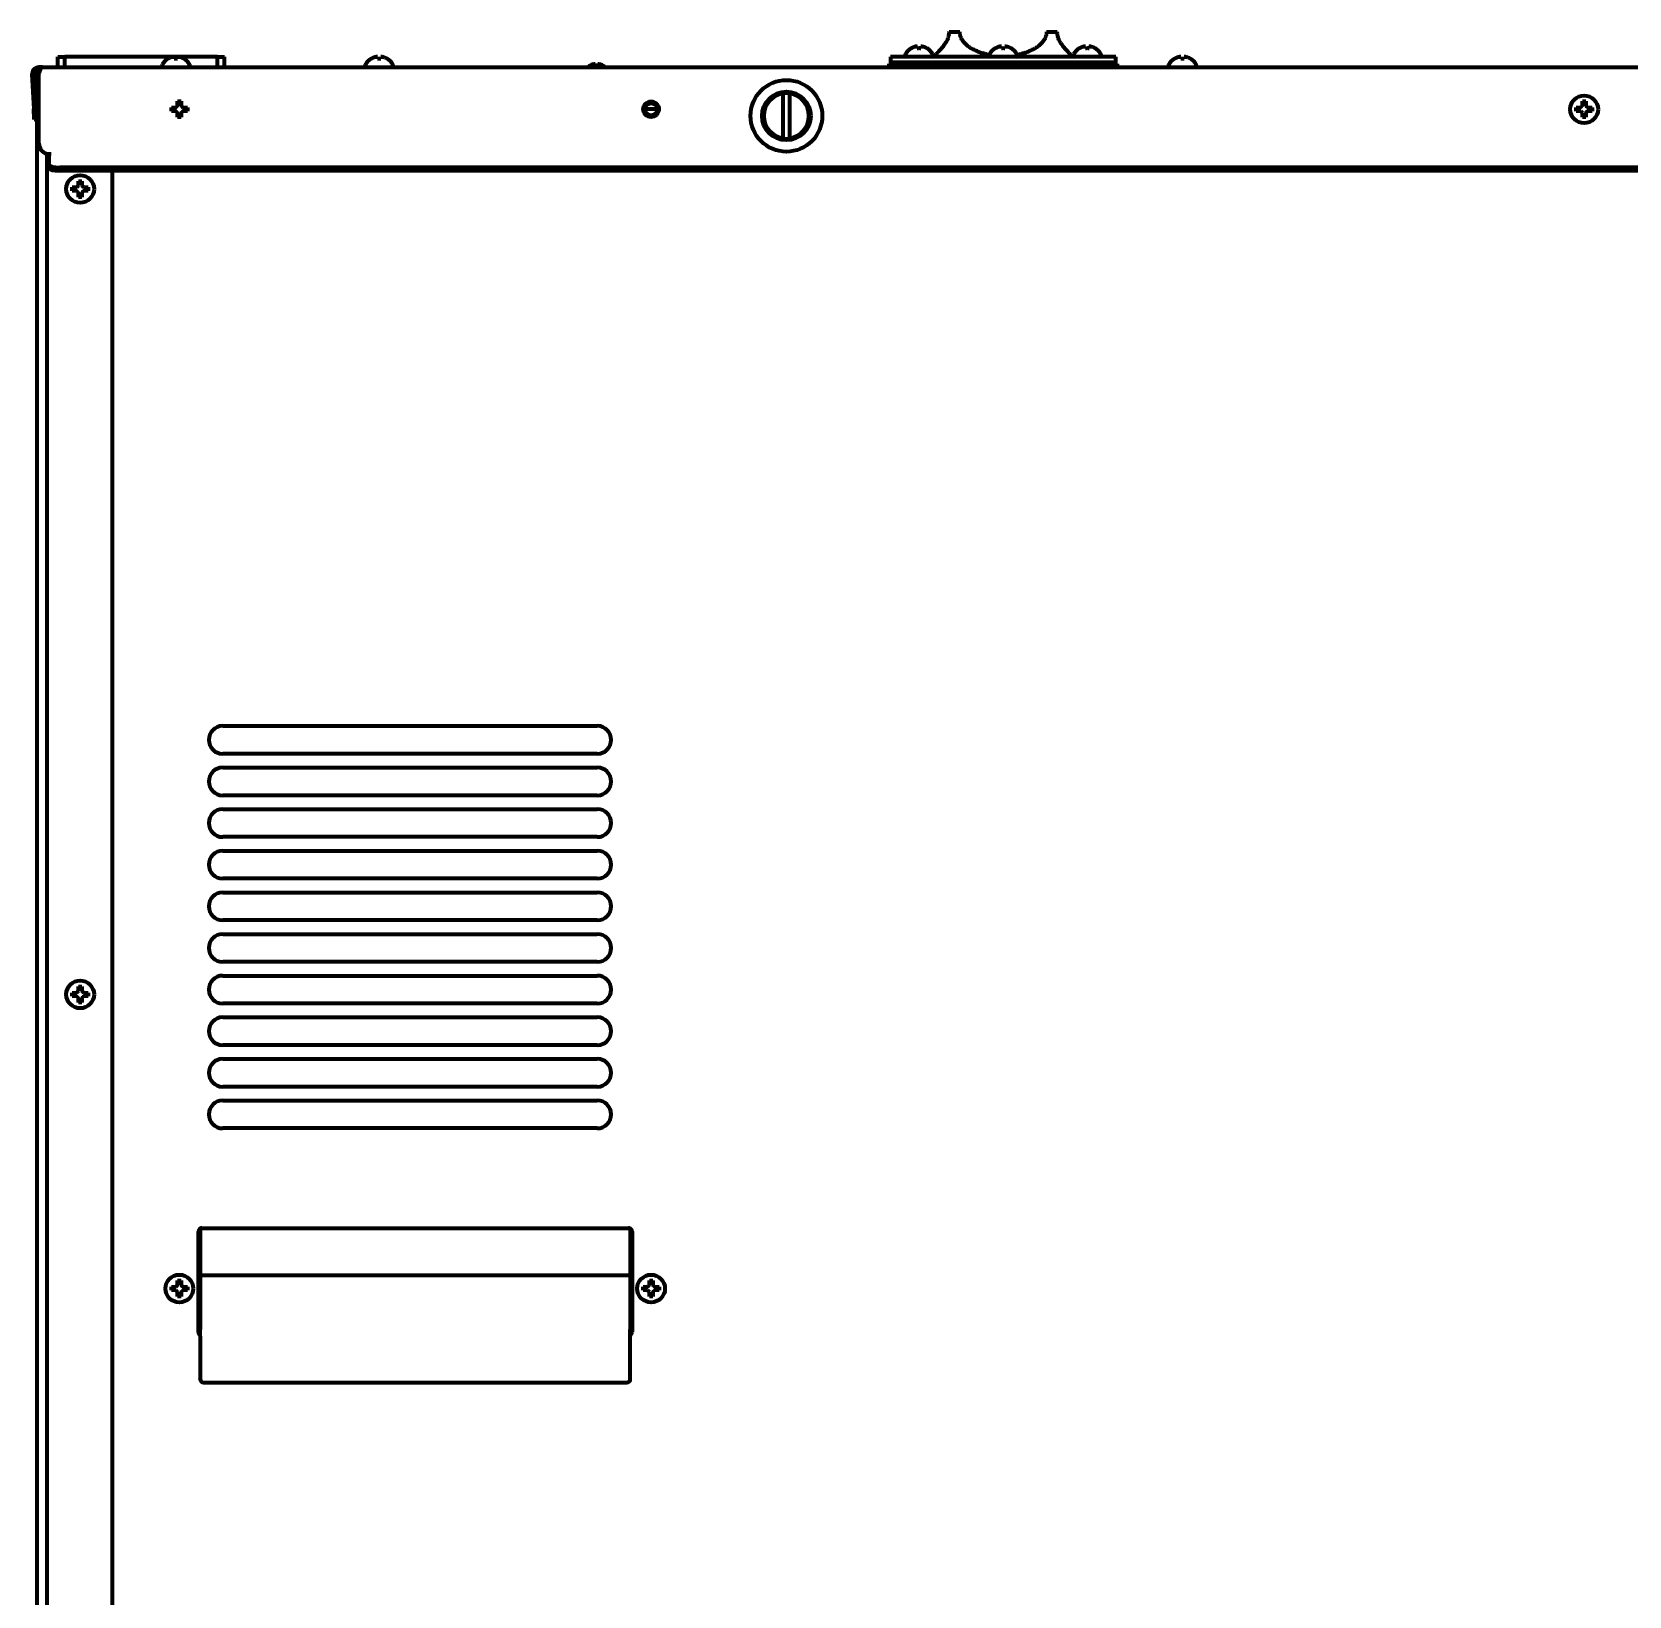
# Model space of a CAD drawing. Header units: inches. Extents: x 904 to 7172, y 213 to 5528.
# Drawn here: x 6242.1 to 6702.6, y 3264.5 to 3715.4 of the extents above; entities that cross this region are included whole.
import ezdxf

# ---------------------------------------------------------------- set-up
doc = ezdxf.new("R2010")
doc.units = ezdxf.units.IN

msp = doc.modelspace()

# ---------------------------------------------------------------- linework, layer by layer
at = {"linetype": 'Continuous', "lineweight": 70}
for p, q in [((6506.53, 3715.42), (6509.64, 3715.42)), ((6534.64, 3715.42), (6537.75, 3715.42)), ((6249.64, 3705.22), (6249.64, 3708.22)), ((6249.64, 3708.22), (6251.64, 3708.22)), ((6282.58, 3708.22), (6251.64, 3708.22)), ((6251.64, 3705.22), (6251.64, 3708.22)), ((6281.34, 3707.67), (6281.34, 3707.7)), ((6284.14, 3708.22), (6283.14, 3708.22)), ((6295.64, 3708.22), (6284.69, 3708.22)), ((6285.94, 3707.7), (6285.94, 3707.67)), ((6295.64, 3705.22), (6295.64, 3708.22)), ((6295.64, 3708.22), (6297.64, 3708.22)), ((6297.64, 3705.22), (6297.64, 3708.22)), ((6339.94, 3707.67), (6339.94, 3707.7)), ((6344.54, 3707.7), (6344.54, 3707.67)), ((6522.14, 3708.22), (6489.64, 3708.22)), ((6489.64, 3708.22), (6489.64, 3706.72)), ((6489.64, 3706.72), (6554.64, 3706.72)), ((6493.89, 3708.82), (6493.89, 3708.62)), ((6495.59, 3710.67), (6495.59, 3710.7)), ((6496.14, 3706.72), (6496.29, 3706.63)), ((6496.29, 3706.63), (6496.29, 3706.22)), ((6499.49, 3706.63), (6496.29, 3706.63)), ((6499.49, 3706.63), (6499.64, 3706.72)), ((6499.49, 3706.22), (6499.49, 3706.63)), ((6500.19, 3710.7), (6500.19, 3710.67)), ((6501.89, 3708.62), (6501.89, 3708.82)), ((6502.14, 3708.42), (6502.14, 3708.22)), ((6502.14, 3706.72), (6502.14, 3706.22)), ((6518.14, 3708.82), (6518.14, 3708.62)), ((6519.84, 3710.67), (6519.84, 3710.7)), ((6520.38, 3706.72), (6520.54, 3706.63)), ((6520.54, 3706.63), (6520.54, 3706.22)), ((6523.74, 3706.63), (6520.54, 3706.63)), ((6554.64, 3708.22), (6522.14, 3708.22)), ((6523.74, 3706.63), (6523.89, 3706.72)), ((6523.74, 3706.22), (6523.74, 3706.63)), ((6524.44, 3710.7), (6524.44, 3710.67)), ((6526.14, 3708.62), (6526.14, 3708.82)), ((6542.14, 3708.22), (6542.14, 3708.42)), ((6542.14, 3706.22), (6542.14, 3706.72)), ((6542.39, 3708.82), (6542.39, 3708.62)), ((6544.09, 3710.67), (6544.09, 3710.7)), ((6544.63, 3706.72), (6544.79, 3706.63)), ((6544.79, 3706.63), (6544.79, 3706.22)), ((6547.99, 3706.63), (6544.79, 3706.63)), ((6547.99, 3706.63), (6548.14, 3706.72)), ((6547.99, 3706.22), (6547.99, 3706.63)), ((6548.69, 3710.7), (6548.69, 3710.67)), ((6550.39, 3708.62), (6550.39, 3708.82)), ((6554.64, 3706.72), (6554.64, 3708.22)), ((6571.54, 3707.67), (6571.54, 3707.7)), ((6576.14, 3707.7), (6576.14, 3707.67)), ((6242.14, 3703.12), (6242.66, 3693.22)), ((6243.14, 3703.17), (6243.66, 3693.27)), ((6243.64, 3703.72), (6244.44, 3703.72)), ((6243.64, 3703.72), (6243.64, 3700.72)), ((6243.64, 3702.12), (6244.14, 3702.12)), ((6243.64, 3693.65), (6243.64, 3702.12)), ((6245.14, 3705.22), (6244.14, 3705.22)), ((6244.14, 3683.22), (6244.14, 3703.22)), ((6245.14, 3705.22), (7134.14, 3705.22)), ((6279.64, 3705.82), (6279.64, 3705.62)), ((6287.64, 3705.62), (6287.64, 3705.82)), ((6338.24, 3705.82), (6338.24, 3705.62)), ((6346.24, 3705.62), (6346.24, 3705.82)), ((6403.01, 3705.7), (6403.01, 3705.72)), ((6404.51, 3705.7), (6404.51, 3706.1)), ((6405.26, 3706.1), (6405.26, 3705.7)), ((6406.76, 3705.72), (6406.76, 3705.7)), ((6505.64, 3706.22), (6489.14, 3706.22)), ((6489.14, 3706.22), (6489.14, 3705.22)), ((6492.14, 3705.32), (6552.14, 3705.32)), ((6492.14, 3705.22), (6492.14, 3705.32)), ((6555.14, 3706.22), (6505.64, 3706.22)), ((6552.14, 3705.32), (6552.14, 3705.22)), ((6555.14, 3705.22), (6555.14, 3706.22)), ((6569.84, 3705.82), (6569.84, 3705.62)), ((6577.84, 3705.62), (6577.84, 3705.82)), ((6242.82, 3690.22), (6242.66, 3693.22)), ((6243.66, 3693.27), (6243.82, 3690.27)), ((6282.34, 3693.12), (6282.34, 3693.62)), ((6282.34, 3692.62), (6282.34, 3693.12)), ((6286.94, 3693.62), (6286.94, 3693.12)), ((6286.94, 3693.12), (6286.94, 3692.62)), ((6418.9, 3693.22), (6422.39, 3693.22)), ((6687.34, 3693.12), (6687.34, 3693.62)), ((6687.34, 3692.62), (6687.34, 3693.12)), ((6691.94, 3693.62), (6691.94, 3693.12)), ((6691.94, 3693.12), (6691.94, 3692.62)), ((6242.82, 3690.22), (6243.82, 3690.27)), ((6243.64, 2038.72), (6243.64, 3690.24)), ((6246.44, 3680.3), (6246.44, 2379.32)), ((6247.12, 3680.72), (6247.12, 3680.22)), ((6247.14, 3680.72), (6247.12, 3680.72)), ((6247.14, 3680.72), (6247.14, 3679.76)), ((6247.14, 3677.12), (6247.14, 3679.76)), ((6247.14, 3677.12), (6247.14, 3676.15)), ((7129.14, 3676.34), (6250.14, 3676.34)), ((7129.14, 3675.37), (6250.14, 3675.37)), ((6265.34, 2377.32), (6265.34, 3675.37)), ((6253.74, 3670.12), (6253.74, 3670.62)), ((6253.74, 3669.62), (6253.74, 3670.12)), ((6258.34, 3670.62), (6258.34, 3670.12)), ((6258.34, 3670.12), (6258.34, 3669.62)), ((6297.14, 3515.32), (6405.14, 3515.32)), ((6405.14, 3507.32), (6297.14, 3507.32)), ((6297.14, 3503.32), (6405.14, 3503.32)), ((6405.14, 3495.32), (6297.14, 3495.32)), ((6297.14, 3491.32), (6405.14, 3491.32)), ((6405.14, 3483.32), (6297.14, 3483.32)), ((6297.14, 3479.32), (6405.14, 3479.32)), ((6405.14, 3471.32), (6297.14, 3471.32)), ((6297.14, 3467.32), (6405.14, 3467.32)), ((6405.14, 3459.32), (6297.14, 3459.32)), ((6297.14, 3455.32), (6405.14, 3455.32)), ((6405.14, 3447.32), (6297.14, 3447.32)), ((6297.14, 3443.32), (6405.14, 3443.32)), ((6253.74, 3437.92), (6253.74, 3438.42)), ((6253.74, 3437.42), (6253.74, 3437.92)), ((6258.34, 3438.42), (6258.34, 3437.92)), ((6258.34, 3437.92), (6258.34, 3437.42)), ((6405.14, 3435.32), (6297.14, 3435.32)), ((6297.14, 3431.32), (6405.14, 3431.32)), ((6405.14, 3423.32), (6297.14, 3423.32)), ((6297.14, 3419.32), (6405.14, 3419.32)), ((6405.14, 3411.32), (6297.14, 3411.32)), ((6297.14, 3407.32), (6405.14, 3407.32)), ((6405.14, 3399.32), (6297.14, 3399.32)), ((6291.14, 3370.57), (6414.14, 3370.57)), ((6290.14, 3340.57), (6290.14, 3369.57)), ((6290.64, 3370.44), (6290.64, 3341.77)), ((6414.64, 3370.44), (6414.64, 3341.77)), ((6415.14, 3369.57), (6415.14, 3340.57)), ((6414.64, 3356.9), (6290.64, 3356.9)), ((6282.34, 3353.12), (6282.34, 3353.62)), ((6282.34, 3352.62), (6282.34, 3353.12)), ((6286.94, 3353.62), (6286.94, 3353.12)), ((6286.94, 3353.12), (6286.94, 3352.62)), ((6418.34, 3353.12), (6418.34, 3353.62)), ((6418.34, 3352.62), (6418.34, 3353.12)), ((6422.94, 3353.62), (6422.94, 3353.12)), ((6422.94, 3353.12), (6422.94, 3352.62)), ((6290.24, 3339.88), (6290.61, 3340.25)), ((6290.34, 3339.98), (6290.64, 3340.28)), ((6290.64, 3341.76), (6290.64, 3341.32)), ((6290.64, 3339.43), (6290.64, 3341.32)), ((6290.64, 3339.43), (6290.64, 3327.05)), ((6414.64, 3341.76), (6414.64, 3341.32)), ((6414.64, 3339.43), (6414.64, 3341.32)), ((6414.64, 3327.05), (6414.64, 3339.43)), ((6290.64, 3327.02), (6290.64, 3327.05)), ((6291.64, 3326.05), (6413.64, 3326.05)), ((6291.64, 3326.02), (6413.64, 3326.02)), ((6414.64, 3327.02), (6414.64, 3327.05))]:
    msp.add_line(p, q, dxfattribs=at)
for centre, radius in [((6459.64, 3691.22), 10.33), ((6459.64, 3691.22), 7.01), ((6420.64, 3693.12), 2.25), ((6420.64, 3693.12), 1.75), ((6689.64, 3693.12), 4), ((6256.04, 3670.12), 4), ((6256.04, 3437.92), 4), ((6284.64, 3353.12), 4), ((6420.64, 3353.12), 4)]:
    msp.add_circle(centre, radius, dxfattribs=at)
for centre, radius, start, end in [((6283.84, 3703.6), 4.8, 121.3727, 149.6988), ((6283.44, 3703.6), 4.8, 30.3012, 58.6273), ((6342.44, 3703.6), 4.8, 121.3727, 149.6988), ((6342.04, 3703.6), 4.8, 30.3012, 58.6273), ((6494.29, 3708.82), 0.4, 149.6988, 180), ((6494.29, 3708.62), 0.4, 180, 270), ((6498.09, 3706.6), 4.8, 121.3727, 149.6988), ((6497.69, 3706.6), 4.8, 30.3012, 58.6273), ((6501.49, 3708.62), 0.4, 270, 0), ((6501.49, 3708.82), 0.4, 0, 30.3012), ((6518.54, 3708.82), 0.4, 149.6988, 180), ((6518.54, 3708.62), 0.4, 180, 270), ((6522.34, 3706.6), 4.8, 121.3727, 149.6988), ((6521.94, 3706.6), 4.8, 30.3012, 58.6273), ((6525.74, 3708.62), 0.4, 270, 0), ((6525.74, 3708.82), 0.4, 0, 30.3012), ((6542.79, 3708.82), 0.4, 149.6988, 180), ((6542.79, 3708.62), 0.4, 180, 270), ((6546.59, 3706.6), 4.8, 121.3727, 149.6988), ((6546.19, 3706.6), 4.8, 30.3012, 58.6273), ((6549.99, 3708.62), 0.4, 270, 0), ((6549.99, 3708.82), 0.4, 0, 30.3012), ((6574.04, 3703.6), 4.8, 121.3727, 149.6988), ((6573.64, 3703.6), 4.8, 30.3012, 58.6273), ((6244.14, 3703.22), 2, 90, 183), ((6244.14, 3703.22), 1, 90, 183), ((6245.64, 3702.12), 2, 139.1583, 180), ((6251.89, 3702.47), 3.75, 126.87, 132.8332), ((6280.04, 3705.82), 0.4, 149.6988, 180), ((6280.04, 3705.62), 0.4, 180, 270), ((6287.24, 3705.62), 0.4, 270, 0), ((6287.24, 3705.82), 0.4, 0, 30.3012), ((6338.64, 3705.82), 0.4, 149.6988, 180), ((6338.64, 3705.62), 0.4, 180, 270), ((6345.84, 3705.62), 0.4, 270, 0), ((6345.84, 3705.82), 0.4, 0, 30.3012), ((6404.89, 3702.47), 3.75, 120, 132.8332), ((6404.89, 3702.47), 3.73, 103.5627, 120.1668), ((6404.89, 3702.47), 3.25, 83.3693, 96.6307), ((6404.89, 3702.47), 3.73, 59.8332, 76.4373), ((6404.89, 3702.47), 3.75, 47.1668, 60), ((6570.24, 3705.82), 0.4, 149.6988, 180), ((6570.24, 3705.62), 0.4, 180, 270), ((6577.44, 3705.62), 0.4, 270, 0), ((6577.44, 3705.82), 0.4, 0, 30.3012), ((6459.64, 3691.22), 6.5, 98.8499, 261.1501), ((6459.64, 3691.22), 6.57, 81.2466, 98.7534), ((6459.64, 3691.22), 6.5, 278.8499, 81.1501), ((6459.64, 3691.22), 6.57, 261.2466, 278.7534), ((6247.14, 3683.22), 3, 180, 269.618), ((6297.14, 3511.32), 4, 90, 270), ((6405.14, 3511.32), 4, 270, 90), ((6297.14, 3499.32), 4, 90, 270), ((6405.14, 3499.32), 4, 270, 90), ((6297.14, 3487.32), 4, 90, 270), ((6405.14, 3487.32), 4, 270, 90), ((6297.14, 3475.32), 4, 90, 270), ((6405.14, 3475.32), 4, 270, 90), ((6297.14, 3463.32), 4, 90, 270), ((6405.14, 3463.32), 4, 270, 90), ((6297.14, 3451.32), 4, 90, 270), ((6405.14, 3451.32), 4, 270, 90), ((6297.14, 3439.32), 4, 90, 270), ((6405.14, 3439.32), 4, 270, 90), ((6297.14, 3427.32), 4, 90, 270), ((6405.14, 3427.32), 4, 270, 90), ((6297.14, 3415.32), 4, 90, 270), ((6405.14, 3415.32), 4, 270, 90), ((6297.14, 3403.32), 4, 90, 270), ((6405.14, 3403.32), 4, 270, 90), ((6291.14, 3369.57), 1, 90, 180), ((6414.14, 3369.57), 1, 0, 90), ((6291.14, 3340.57), 1, 180, 240.0005), ((6414.14, 3340.57), 1, 300.0023, 0)]:
    msp.add_arc(centre, radius, start, end, dxfattribs=at)
for centre, major_axis, ratio, start_param, end_param in [((6404.26, 3702.47), (0, -3.64), 0.707107, 3.044426, 3.23876), ((6405.51, 3702.47), (0, 3.64), 0.707107, 6.186018, 6.380352), ((6250.14, 3677.12), (-3, 0), 0.258819, 0, 1.570796), ((6250.14, 3676.15), (3, 0), 0.258819, 3.141593, 4.712389), ((6290.63, 3338.28), (0.01, 2), 0.083873, 0.008605, 0.147661), ((6414.65, 3338.28), (-0.01, 2), 0.083873, 6.135524, 6.27458), ((6291.64, 3327.05), (-1, 0), 0.999391, 0, 1.570796), ((6291.64, 3327.02), (1, 0), 0.999391, 3.141593, 4.712389), ((6413.64, 3327.05), (-1, 0), 0.999391, 1.570796, 3.141593), ((6413.64, 3327.02), (1, 0), 0.999391, 4.712389, 6.283185)]:
    msp.add_ellipse(centre, major_axis=major_axis, ratio=ratio, start_param=start_param, end_param=end_param, dxfattribs=at)
for points in [[(6497.39, 3711.22), (6497.36, 3711.22), (6497.31, 3711.23), (6497.24, 3711.23), (6497.17, 3711.23), (6497.1, 3711.23), (6497.03, 3711.23), (6496.96, 3711.23), (6496.91, 3711.22), (6496.89, 3711.22)], [(6498.89, 3711.22), (6498.87, 3711.22), (6498.82, 3711.23), (6498.75, 3711.23), (6498.68, 3711.23), (6498.6, 3711.23), (6498.53, 3711.23), (6498.46, 3711.23), (6498.41, 3711.22), (6498.39, 3711.22)], [(6521.64, 3711.22), (6521.61, 3711.22), (6521.56, 3711.23), (6521.49, 3711.23), (6521.42, 3711.23), (6521.35, 3711.23), (6521.28, 3711.23), (6521.21, 3711.23), (6521.16, 3711.22), (6521.14, 3711.22)], [(6523.14, 3711.22), (6523.11, 3711.22), (6523.07, 3711.23), (6523, 3711.23), (6522.92, 3711.23), (6522.85, 3711.23), (6522.78, 3711.23), (6522.71, 3711.23), (6522.66, 3711.22), (6522.64, 3711.22)], [(6545.89, 3711.22), (6545.86, 3711.22), (6545.81, 3711.23), (6545.74, 3711.23), (6545.66, 3711.23), (6545.59, 3711.23), (6545.53, 3711.23), (6545.46, 3711.23), (6545.41, 3711.22), (6545.39, 3711.22)], [(6547.39, 3711.22), (6547.36, 3711.22), (6547.32, 3711.23), (6547.24, 3711.23), (6547.17, 3711.23), (6547.1, 3711.23), (6547.03, 3711.23), (6546.96, 3711.23), (6546.91, 3711.22), (6546.89, 3711.22)], [(6282.64, 3708.22), (6282.58, 3708.2), (6282.48, 3708.17), (6282.31, 3708.12), (6282.16, 3708.07), (6282, 3708.01), (6281.85, 3707.94), (6281.69, 3707.86), (6281.53, 3707.78), (6281.4, 3707.71), (6281.34, 3707.67)], [(6283.14, 3708.22), (6283.11, 3708.22), (6283.06, 3708.23), (6282.99, 3708.23), (6282.92, 3708.23), (6282.85, 3708.23), (6282.78, 3708.23), (6282.71, 3708.23), (6282.66, 3708.22), (6282.64, 3708.22)], [(6284.14, 3707.67), (6283.97, 3707.69), (6283.64, 3707.71), (6283.31, 3707.69), (6283.14, 3707.67)], [(6284.64, 3708.22), (6284.61, 3708.22), (6284.57, 3708.23), (6284.5, 3708.23), (6284.42, 3708.23), (6284.35, 3708.23), (6284.28, 3708.23), (6284.21, 3708.23), (6284.16, 3708.22), (6284.14, 3708.22)], [(6284.14, 3708.22), (6284.14, 3708.2), (6284.14, 3708.17), (6284.14, 3708.12), (6284.14, 3708.07), (6284.14, 3708.01), (6284.14, 3707.94), (6284.14, 3707.86), (6284.14, 3707.78), (6284.14, 3707.71), (6284.14, 3707.67)], [(6341.24, 3708.22), (6341.18, 3708.2), (6341.08, 3708.17), (6340.91, 3708.12), (6340.76, 3708.07), (6340.6, 3708.01), (6340.45, 3707.94), (6340.29, 3707.86), (6340.13, 3707.78), (6340, 3707.71), (6339.94, 3707.67)], [(6341.74, 3708.22), (6341.71, 3708.22), (6341.66, 3708.23), (6341.59, 3708.23), (6341.52, 3708.23), (6341.45, 3708.23), (6341.38, 3708.23), (6341.31, 3708.23), (6341.26, 3708.22), (6341.24, 3708.22)], [(6342.74, 3707.67), (6342.57, 3707.69), (6342.24, 3707.71), (6341.91, 3707.69), (6341.74, 3707.67)], [(6343.24, 3708.22), (6343.21, 3708.22), (6343.17, 3708.23), (6343.1, 3708.23), (6343.02, 3708.23), (6342.95, 3708.23), (6342.88, 3708.23), (6342.81, 3708.23), (6342.76, 3708.22), (6342.74, 3708.22)], [(6342.74, 3708.22), (6342.74, 3708.2), (6342.74, 3708.17), (6342.74, 3708.12), (6342.74, 3708.07), (6342.74, 3708.01), (6342.74, 3707.94), (6342.74, 3707.86), (6342.74, 3707.78), (6342.74, 3707.71), (6342.74, 3707.67)], [(6496.89, 3711.22), (6496.84, 3711.2), (6496.73, 3711.17), (6496.57, 3711.12), (6496.41, 3711.07), (6496.25, 3711.01), (6496.1, 3710.94), (6495.94, 3710.86), (6495.78, 3710.78), (6495.65, 3710.71), (6495.59, 3710.67)], [(6498.39, 3710.67), (6498.22, 3710.69), (6497.89, 3710.71), (6497.56, 3710.69), (6497.39, 3710.67)], [(6498.39, 3711.22), (6498.39, 3711.2), (6498.39, 3711.17), (6498.39, 3711.12), (6498.39, 3711.07), (6498.39, 3711.01), (6498.39, 3710.94), (6498.39, 3710.86), (6498.39, 3710.78), (6498.39, 3710.71), (6498.39, 3710.67)], [(6521.14, 3711.22), (6521.08, 3711.2), (6520.98, 3711.17), (6520.81, 3711.12), (6520.66, 3711.07), (6520.5, 3711.01), (6520.35, 3710.94), (6520.19, 3710.86), (6520.03, 3710.78), (6519.9, 3710.71), (6519.84, 3710.67)], [(6522.64, 3710.67), (6522.47, 3710.69), (6522.14, 3710.71), (6521.81, 3710.69), (6521.64, 3710.67)], [(6522.64, 3711.22), (6522.64, 3711.2), (6522.64, 3711.17), (6522.64, 3711.12), (6522.64, 3711.07), (6522.64, 3711.01), (6522.64, 3710.94), (6522.64, 3710.86), (6522.64, 3710.78), (6522.64, 3710.71), (6522.64, 3710.67)], [(6545.39, 3711.22), (6545.33, 3711.2), (6545.22, 3711.17), (6545.06, 3711.12), (6544.9, 3711.07), (6544.75, 3711.01), (6544.6, 3710.94), (6544.44, 3710.86), (6544.27, 3710.78), (6544.15, 3710.71), (6544.09, 3710.67)], [(6546.89, 3710.67), (6546.72, 3710.69), (6546.39, 3710.71), (6546.05, 3710.69), (6545.89, 3710.67)], [(6546.89, 3711.22), (6546.89, 3711.2), (6546.89, 3711.17), (6546.89, 3711.12), (6546.89, 3711.07), (6546.89, 3711.01), (6546.89, 3710.94), (6546.89, 3710.86), (6546.89, 3710.78), (6546.89, 3710.71), (6546.89, 3710.67)], [(6572.84, 3708.22), (6572.78, 3708.2), (6572.68, 3708.17), (6572.51, 3708.12), (6572.36, 3708.07), (6572.2, 3708.01), (6572.05, 3707.94), (6571.89, 3707.86), (6571.73, 3707.78), (6571.6, 3707.71), (6571.54, 3707.67)], [(6573.34, 3708.22), (6573.31, 3708.22), (6573.26, 3708.23), (6573.19, 3708.23), (6573.12, 3708.23), (6573.05, 3708.23), (6572.98, 3708.23), (6572.91, 3708.23), (6572.86, 3708.22), (6572.84, 3708.22)], [(6574.34, 3707.67), (6574.17, 3707.69), (6573.84, 3707.71), (6573.51, 3707.69), (6573.34, 3707.67)], [(6574.84, 3708.22), (6574.81, 3708.22), (6574.77, 3708.23), (6574.7, 3708.23), (6574.62, 3708.23), (6574.55, 3708.23), (6574.48, 3708.23), (6574.41, 3708.23), (6574.36, 3708.22), (6574.34, 3708.22)], [(6574.34, 3708.22), (6574.34, 3708.2), (6574.34, 3708.17), (6574.34, 3708.12), (6574.34, 3708.07), (6574.34, 3708.01), (6574.34, 3707.94), (6574.34, 3707.86), (6574.34, 3707.78), (6574.34, 3707.71), (6574.34, 3707.67)], [(6244.14, 3703.22), (6244.16, 3703.29), (6244.21, 3703.43), (6244.27, 3703.64), (6244.34, 3703.84), (6244.41, 3704.04), (6244.47, 3704.22), (6244.54, 3704.4), (6244.61, 3704.56), (6244.67, 3704.71), (6244.74, 3704.84), (6244.81, 3704.96), (6244.87, 3705.05), (6244.94, 3705.13), (6245.01, 3705.18), (6245.07, 3705.21), (6245.12, 3705.22), (6245.14, 3705.22)], [(6458.64, 3697.64), (6458.64, 3697.38), (6458.64, 3696.86), (6458.64, 3696.16), (6458.64, 3695.51), (6458.64, 3694.9), (6458.64, 3694.35), (6458.64, 3693.85), (6458.64, 3693.38), (6458.64, 3692.97), (6458.64, 3692.59), (6458.64, 3692.26), (6458.64, 3691.97), (6458.64, 3691.71), (6458.64, 3691.47), (6458.64, 3691.22), (6458.64, 3690.97), (6458.64, 3690.73), (6458.64, 3690.48), (6458.64, 3690.18), (6458.64, 3689.85), (6458.64, 3689.48), (6458.64, 3689.06), (6458.64, 3688.6), (6458.64, 3688.09), (6458.64, 3687.54), (6458.64, 3686.94), (6458.64, 3686.29), (6458.64, 3685.58), (6458.64, 3685.07), (6458.64, 3684.8)], [(6460.64, 3684.8), (6460.64, 3685.07), (6460.64, 3685.58), (6460.64, 3686.29), (6460.64, 3686.94), (6460.64, 3687.54), (6460.64, 3688.09), (6460.64, 3688.6), (6460.64, 3689.06), (6460.64, 3689.48), (6460.64, 3689.85), (6460.64, 3690.19), (6460.64, 3690.48), (6460.64, 3690.73), (6460.64, 3690.98), (6460.64, 3691.22), (6460.64, 3691.47), (6460.64, 3691.71), (6460.64, 3691.97), (6460.64, 3692.26), (6460.64, 3692.59), (6460.64, 3692.97), (6460.64, 3693.39), (6460.64, 3693.85), (6460.64, 3694.35), (6460.64, 3694.91), (6460.64, 3695.51), (6460.64, 3696.16), (6460.64, 3696.87), (6460.64, 3697.38), (6460.64, 3697.64)], [(6283.64, 3693.62), (6283.66, 3693.65), (6283.71, 3693.69), (6283.78, 3693.76), (6283.85, 3693.84), (6283.92, 3693.91), (6284, 3693.98), (6284.07, 3694.05), (6284.11, 3694.1), (6284.14, 3694.12)], [(6284.14, 3694.12), (6284.14, 3694.18), (6284.14, 3694.28), (6284.14, 3694.45), (6284.14, 3694.6), (6284.14, 3694.76), (6284.14, 3694.91), (6284.14, 3695.07), (6284.14, 3695.23), (6284.14, 3695.36), (6284.14, 3695.42)], [(6284.14, 3695.42), (6284.31, 3695.42), (6284.64, 3695.42), (6284.97, 3695.42), (6285.14, 3695.42)], [(6285.14, 3694.12), (6285.16, 3694.1), (6285.22, 3694.04), (6285.29, 3693.97), (6285.36, 3693.9), (6285.43, 3693.83), (6285.5, 3693.76), (6285.57, 3693.69), (6285.62, 3693.64), (6285.64, 3693.62)], [(6285.64, 3693.62), (6285.69, 3693.62), (6285.8, 3693.62), (6285.96, 3693.62), (6286.12, 3693.62), (6286.28, 3693.62), (6286.43, 3693.62), (6286.59, 3693.62), (6286.75, 3693.62), (6286.87, 3693.62), (6286.94, 3693.62)], [(6688.64, 3693.62), (6688.66, 3693.65), (6688.71, 3693.69), (6688.78, 3693.76), (6688.85, 3693.84), (6688.92, 3693.91), (6689, 3693.98), (6689.07, 3694.05), (6689.11, 3694.1), (6689.14, 3694.12)], [(6689.14, 3694.12), (6689.14, 3694.18), (6689.14, 3694.28), (6689.14, 3694.45), (6689.14, 3694.6), (6689.14, 3694.76), (6689.14, 3694.91), (6689.14, 3695.07), (6689.14, 3695.23), (6689.14, 3695.36), (6689.14, 3695.42)], [(6689.14, 3695.42), (6689.31, 3695.42), (6689.64, 3695.42), (6689.97, 3695.42), (6690.14, 3695.42)], [(6690.14, 3694.12), (6690.16, 3694.1), (6690.22, 3694.04), (6690.29, 3693.97), (6690.36, 3693.9), (6690.43, 3693.83), (6690.5, 3693.76), (6690.57, 3693.69), (6690.62, 3693.64), (6690.64, 3693.62)], [(6690.64, 3693.62), (6690.69, 3693.62), (6690.8, 3693.62), (6690.96, 3693.62), (6691.12, 3693.62), (6691.28, 3693.62), (6691.43, 3693.62), (6691.59, 3693.62), (6691.75, 3693.62), (6691.87, 3693.62), (6691.94, 3693.62)], [(6283.64, 3692.62), (6283.58, 3692.62), (6283.48, 3692.62), (6283.31, 3692.62), (6283.16, 3692.62), (6283, 3692.62), (6282.85, 3692.62), (6282.69, 3692.62), (6282.53, 3692.62), (6282.4, 3692.62), (6282.34, 3692.62)], [(6284.14, 3692.12), (6284.11, 3692.15), (6284.06, 3692.2), (6283.99, 3692.27), (6283.92, 3692.34), (6283.85, 3692.41), (6283.78, 3692.48), (6283.71, 3692.55), (6283.66, 3692.6), (6283.64, 3692.62)], [(6285.14, 3690.82), (6284.97, 3690.82), (6284.64, 3690.82), (6284.31, 3690.82), (6284.14, 3690.82)], [(6285.64, 3692.62), (6285.61, 3692.6), (6285.57, 3692.55), (6285.5, 3692.48), (6285.42, 3692.41), (6285.35, 3692.34), (6285.28, 3692.26), (6285.21, 3692.19), (6285.16, 3692.15), (6285.14, 3692.12)], [(6285.14, 3692.12), (6285.14, 3692.07), (6285.14, 3691.96), (6285.14, 3691.8), (6285.14, 3691.64), (6285.14, 3691.48), (6285.14, 3691.33), (6285.14, 3691.18), (6285.14, 3691.01), (6285.14, 3690.89), (6285.14, 3690.82)], [(6688.64, 3692.62), (6688.58, 3692.62), (6688.48, 3692.62), (6688.31, 3692.62), (6688.16, 3692.62), (6688, 3692.62), (6687.85, 3692.62), (6687.69, 3692.62), (6687.53, 3692.62), (6687.4, 3692.62), (6687.34, 3692.62)], [(6689.14, 3692.12), (6689.11, 3692.15), (6689.06, 3692.2), (6688.99, 3692.27), (6688.92, 3692.34), (6688.85, 3692.41), (6688.78, 3692.48), (6688.71, 3692.55), (6688.66, 3692.6), (6688.64, 3692.62)], [(6690.14, 3690.82), (6689.97, 3690.82), (6689.64, 3690.82), (6689.31, 3690.82), (6689.14, 3690.82)], [(6690.64, 3692.62), (6690.61, 3692.6), (6690.57, 3692.55), (6690.5, 3692.48), (6690.42, 3692.41), (6690.35, 3692.34), (6690.28, 3692.26), (6690.21, 3692.19), (6690.16, 3692.15), (6690.14, 3692.12)], [(6690.14, 3692.12), (6690.14, 3692.07), (6690.14, 3691.96), (6690.14, 3691.8), (6690.14, 3691.64), (6690.14, 3691.48), (6690.14, 3691.33), (6690.14, 3691.18), (6690.14, 3691.01), (6690.14, 3690.89), (6690.14, 3690.82)], [(6255.04, 3670.62), (6255.06, 3670.65), (6255.11, 3670.69), (6255.18, 3670.76), (6255.25, 3670.84), (6255.32, 3670.91), (6255.4, 3670.98), (6255.47, 3671.05), (6255.51, 3671.1), (6255.54, 3671.12)], [(6255.54, 3671.12), (6255.54, 3671.18), (6255.54, 3671.28), (6255.54, 3671.45), (6255.54, 3671.6), (6255.54, 3671.76), (6255.54, 3671.91), (6255.54, 3672.07), (6255.54, 3672.23), (6255.54, 3672.36), (6255.54, 3672.42)], [(6255.54, 3672.42), (6255.71, 3672.42), (6256.04, 3672.42), (6256.37, 3672.42), (6256.54, 3672.42)], [(6256.54, 3671.12), (6256.56, 3671.1), (6256.62, 3671.04), (6256.69, 3670.97), (6256.76, 3670.9), (6256.83, 3670.83), (6256.9, 3670.76), (6256.97, 3670.69), (6257.02, 3670.64), (6257.04, 3670.62)], [(6257.04, 3670.62), (6257.09, 3670.62), (6257.2, 3670.62), (6257.36, 3670.62), (6257.52, 3670.62), (6257.68, 3670.62), (6257.83, 3670.62), (6257.99, 3670.62), (6258.15, 3670.62), (6258.27, 3670.62), (6258.34, 3670.62)], [(6255.04, 3669.62), (6254.98, 3669.62), (6254.88, 3669.62), (6254.71, 3669.62), (6254.56, 3669.62), (6254.4, 3669.62), (6254.25, 3669.62), (6254.09, 3669.62), (6253.93, 3669.62), (6253.8, 3669.62), (6253.74, 3669.62)], [(6255.54, 3669.12), (6255.51, 3669.15), (6255.46, 3669.2), (6255.39, 3669.27), (6255.32, 3669.34), (6255.25, 3669.41), (6255.18, 3669.48), (6255.11, 3669.55), (6255.06, 3669.6), (6255.04, 3669.62)], [(6256.54, 3667.82), (6256.37, 3667.82), (6256.04, 3667.82), (6255.71, 3667.82), (6255.54, 3667.82)], [(6257.04, 3669.62), (6257.01, 3669.6), (6256.97, 3669.55), (6256.9, 3669.48), (6256.82, 3669.41), (6256.75, 3669.34), (6256.68, 3669.26), (6256.61, 3669.19), (6256.56, 3669.15), (6256.54, 3669.12)], [(6256.54, 3669.12), (6256.54, 3669.07), (6256.54, 3668.96), (6256.54, 3668.8), (6256.54, 3668.64), (6256.54, 3668.48), (6256.54, 3668.33), (6256.54, 3668.18), (6256.54, 3668.01), (6256.54, 3667.89), (6256.54, 3667.82)], [(6255.54, 3438.92), (6255.54, 3438.98), (6255.54, 3439.08), (6255.54, 3439.25), (6255.54, 3439.4), (6255.54, 3439.56), (6255.54, 3439.71), (6255.54, 3439.87), (6255.54, 3440.03), (6255.54, 3440.16), (6255.54, 3440.22)], [(6255.54, 3440.22), (6255.71, 3440.22), (6256.04, 3440.22), (6256.37, 3440.22), (6256.54, 3440.22)], [(6255.04, 3437.42), (6254.98, 3437.42), (6254.88, 3437.42), (6254.71, 3437.42), (6254.56, 3437.42), (6254.4, 3437.42), (6254.25, 3437.42), (6254.09, 3437.42), (6253.93, 3437.42), (6253.8, 3437.42), (6253.74, 3437.42)], [(6255.04, 3438.42), (6255.06, 3438.45), (6255.11, 3438.49), (6255.18, 3438.56), (6255.25, 3438.64), (6255.32, 3438.71), (6255.4, 3438.78), (6255.47, 3438.85), (6255.51, 3438.9), (6255.54, 3438.92)], [(6255.54, 3436.92), (6255.51, 3436.95), (6255.46, 3437), (6255.39, 3437.07), (6255.32, 3437.14), (6255.25, 3437.21), (6255.18, 3437.28), (6255.11, 3437.35), (6255.06, 3437.4), (6255.04, 3437.42)], [(6256.54, 3435.62), (6256.37, 3435.62), (6256.04, 3435.62), (6255.71, 3435.62), (6255.54, 3435.62)], [(6256.54, 3438.92), (6256.56, 3438.9), (6256.62, 3438.84), (6256.69, 3438.77), (6256.76, 3438.7), (6256.83, 3438.63), (6256.9, 3438.56), (6256.97, 3438.49), (6257.02, 3438.44), (6257.04, 3438.42)], [(6257.04, 3437.42), (6257.01, 3437.4), (6256.97, 3437.35), (6256.9, 3437.28), (6256.82, 3437.21), (6256.75, 3437.14), (6256.68, 3437.06), (6256.61, 3436.99), (6256.56, 3436.95), (6256.54, 3436.92)], [(6256.54, 3436.92), (6256.54, 3436.87), (6256.54, 3436.76), (6256.54, 3436.6), (6256.54, 3436.44), (6256.54, 3436.28), (6256.54, 3436.13), (6256.54, 3435.98), (6256.54, 3435.81), (6256.54, 3435.69), (6256.54, 3435.62)], [(6257.04, 3438.42), (6257.09, 3438.42), (6257.2, 3438.42), (6257.36, 3438.42), (6257.52, 3438.42), (6257.68, 3438.42), (6257.83, 3438.42), (6257.99, 3438.42), (6258.15, 3438.42), (6258.27, 3438.42), (6258.34, 3438.42)], [(6283.64, 3352.62), (6283.58, 3352.62), (6283.48, 3352.62), (6283.31, 3352.62), (6283.16, 3352.62), (6283, 3352.62), (6282.85, 3352.62), (6282.69, 3352.62), (6282.53, 3352.62), (6282.4, 3352.62), (6282.34, 3352.62)], [(6283.64, 3353.62), (6283.66, 3353.65), (6283.71, 3353.69), (6283.78, 3353.76), (6283.85, 3353.84), (6283.92, 3353.91), (6284, 3353.98), (6284.07, 3354.05), (6284.11, 3354.1), (6284.14, 3354.12)], [(6284.14, 3352.12), (6284.11, 3352.15), (6284.06, 3352.2), (6283.99, 3352.27), (6283.92, 3352.34), (6283.85, 3352.41), (6283.78, 3352.48), (6283.71, 3352.55), (6283.66, 3352.6), (6283.64, 3352.62)], [(6284.14, 3354.12), (6284.14, 3354.18), (6284.14, 3354.28), (6284.14, 3354.45), (6284.14, 3354.6), (6284.14, 3354.76), (6284.14, 3354.91), (6284.14, 3355.07), (6284.14, 3355.23), (6284.14, 3355.36), (6284.14, 3355.42)], [(6284.14, 3355.42), (6284.31, 3355.42), (6284.64, 3355.42), (6284.97, 3355.42), (6285.14, 3355.42)], [(6285.14, 3354.12), (6285.16, 3354.1), (6285.22, 3354.04), (6285.29, 3353.97), (6285.36, 3353.9), (6285.43, 3353.83), (6285.5, 3353.76), (6285.57, 3353.69), (6285.62, 3353.64), (6285.64, 3353.62)], [(6285.64, 3352.62), (6285.61, 3352.6), (6285.57, 3352.55), (6285.5, 3352.48), (6285.42, 3352.41), (6285.35, 3352.34), (6285.28, 3352.26), (6285.21, 3352.19), (6285.16, 3352.15), (6285.14, 3352.12)], [(6285.14, 3352.12), (6285.14, 3352.07), (6285.14, 3351.96), (6285.14, 3351.8), (6285.14, 3351.64), (6285.14, 3351.48), (6285.14, 3351.33), (6285.14, 3351.18), (6285.14, 3351.01), (6285.14, 3350.89), (6285.14, 3350.82)], [(6285.64, 3353.62), (6285.69, 3353.62), (6285.8, 3353.62), (6285.96, 3353.62), (6286.12, 3353.62), (6286.28, 3353.62), (6286.43, 3353.62), (6286.59, 3353.62), (6286.75, 3353.62), (6286.87, 3353.62), (6286.94, 3353.62)], [(6419.64, 3352.62), (6419.58, 3352.62), (6419.48, 3352.62), (6419.31, 3352.62), (6419.16, 3352.62), (6419, 3352.62), (6418.85, 3352.62), (6418.69, 3352.62), (6418.53, 3352.62), (6418.4, 3352.62), (6418.34, 3352.62)], [(6419.64, 3353.62), (6419.66, 3353.65), (6419.71, 3353.69), (6419.78, 3353.76), (6419.85, 3353.84), (6419.92, 3353.91), (6420, 3353.98), (6420.07, 3354.05), (6420.11, 3354.1), (6420.14, 3354.12)], [(6420.14, 3352.12), (6420.11, 3352.15), (6420.06, 3352.2), (6419.99, 3352.27), (6419.92, 3352.34), (6419.85, 3352.41), (6419.78, 3352.48), (6419.71, 3352.55), (6419.66, 3352.6), (6419.64, 3352.62)], [(6420.14, 3354.12), (6420.14, 3354.18), (6420.14, 3354.28), (6420.14, 3354.45), (6420.14, 3354.6), (6420.14, 3354.76), (6420.14, 3354.91), (6420.14, 3355.07), (6420.14, 3355.23), (6420.14, 3355.36), (6420.14, 3355.42)], [(6420.14, 3355.42), (6420.31, 3355.42), (6420.64, 3355.42), (6420.97, 3355.42), (6421.14, 3355.42)], [(6421.14, 3354.12), (6421.16, 3354.1), (6421.22, 3354.04), (6421.29, 3353.97), (6421.36, 3353.9), (6421.43, 3353.83), (6421.5, 3353.76), (6421.57, 3353.69), (6421.62, 3353.64), (6421.64, 3353.62)], [(6421.64, 3352.62), (6421.61, 3352.6), (6421.57, 3352.55), (6421.5, 3352.48), (6421.42, 3352.41), (6421.35, 3352.34), (6421.28, 3352.26), (6421.21, 3352.19), (6421.16, 3352.15), (6421.14, 3352.12)], [(6421.14, 3352.12), (6421.14, 3352.07), (6421.14, 3351.96), (6421.14, 3351.8), (6421.14, 3351.64), (6421.14, 3351.48), (6421.14, 3351.33), (6421.14, 3351.18), (6421.14, 3351.01), (6421.14, 3350.89), (6421.14, 3350.82)], [(6421.64, 3353.62), (6421.69, 3353.62), (6421.8, 3353.62), (6421.96, 3353.62), (6422.12, 3353.62), (6422.28, 3353.62), (6422.43, 3353.62), (6422.59, 3353.62), (6422.75, 3353.62), (6422.87, 3353.62), (6422.94, 3353.62)], [(6285.14, 3350.82), (6284.97, 3350.82), (6284.64, 3350.82), (6284.31, 3350.82), (6284.14, 3350.82)], [(6421.14, 3350.82), (6420.97, 3350.82), (6420.64, 3350.82), (6420.31, 3350.82), (6420.14, 3350.82)], [(6290.62, 3340.26), (6290.62, 3340.26), (6290.61, 3340.25), (6290.61, 3340.25)], [(6414.66, 3340.26), (6414.66, 3340.26), (6414.66, 3340.25), (6414.67, 3340.25)]]:
    msp.add_open_spline(points, degree=3, dxfattribs=at)
for points, knots in [([(6506.53, 3715.42), (6506.53, 3715.25), (6506.52, 3715.08), (6506.48, 3714.74), (6506.45, 3714.57), (6506.41, 3714.37), (6506.4, 3714.33), (6506.38, 3714.25), (6506.35, 3714.13), (6506.32, 3714.01), (6506.25, 3713.78), (6506.2, 3713.63), (6506.09, 3713.35), (6506.03, 3713.21), (6505.9, 3712.94), (6505.83, 3712.81), (6505.7, 3712.56), (6505.63, 3712.44), (6505.49, 3712.2), (6505.42, 3712.09), (6505.28, 3711.87), (6505.21, 3711.77), (6505.1, 3711.61), (6505.05, 3711.53), (6504.99, 3711.46), (6504.96, 3711.41), (6504.94, 3711.39), (6504.78, 3711.17), (6504.63, 3710.99), (6504.36, 3710.65), (6504.22, 3710.5), (6503.96, 3710.2), (6503.83, 3710.07), (6503.65, 3709.88), (6503.59, 3709.81), (6503.5, 3709.72), (6503.47, 3709.7), (6503.41, 3709.64), (6503.38, 3709.61), (6503.25, 3709.47), (6503.14, 3709.37), (6502.95, 3709.18), (6502.86, 3709.09), (6502.69, 3708.94), (6502.62, 3708.87), (6502.48, 3708.74), (6502.42, 3708.69), (6502.36, 3708.63), (6502.35, 3708.61), (6502.32, 3708.59), (6502.29, 3708.56), (6502.26, 3708.53), (6502.21, 3708.49), (6502.18, 3708.46), (6502.16, 3708.44), (6502.15, 3708.43), (6502.14, 3708.42), (6502.14, 3708.42), (6502.14, 3708.42)], [0, 0, 0, 0, 0.031276, 0.031276, 0.062553, 0.062553, 0.070372, 0.070372, 0.078191, 0.093829, 0.093829, 0.125106, 0.125106, 0.156382, 0.156382, 0.187658, 0.187658, 0.218935, 0.218935, 0.250211, 0.250211, 0.281488, 0.281488, 0.297126, 0.304945, 0.304945, 0.312764, 0.312764, 0.375317, 0.375317, 0.437869, 0.437869, 0.500422, 0.500422, 0.531699, 0.531699, 0.547337, 0.547337, 0.562975, 0.562975, 0.625528, 0.625528, 0.688081, 0.688081, 0.750633, 0.750633, 0.813186, 0.813186, 0.828824, 0.828824, 0.844463, 0.875739, 0.875739, 0.938292, 0.938292, 0.969568, 0.969568, 1, 1, 1, 1]), ([(6518.24, 3708.78), (6518.2, 3708.79), (6518.15, 3708.8), (6517.78, 3708.87), (6517.46, 3708.94), (6516.82, 3709.09), (6516.51, 3709.18), (6515.89, 3709.37), (6515.58, 3709.47), (6515.2, 3709.61), (6515.12, 3709.63), (6514.97, 3709.69), (6514.75, 3709.78), (6514.53, 3709.87), (6514.09, 3710.06), (6513.81, 3710.2), (6513.25, 3710.49), (6512.98, 3710.65), (6512.46, 3710.99), (6512.21, 3711.17), (6511.91, 3711.41), (6511.85, 3711.46), (6511.73, 3711.56), (6511.67, 3711.61), (6511.49, 3711.76), (6511.38, 3711.87), (6511.16, 3712.09), (6511.05, 3712.2), (6510.85, 3712.43), (6510.75, 3712.56), (6510.63, 3712.71), (6510.6, 3712.75), (6510.56, 3712.81), (6510.49, 3712.91), (6510.42, 3713.01), (6510.29, 3713.21), (6510.21, 3713.35), (6510.06, 3713.63), (6509.99, 3713.78), (6509.92, 3713.97), (6509.9, 3714.01), (6509.87, 3714.09), (6509.86, 3714.13), (6509.82, 3714.25), (6509.8, 3714.33), (6509.73, 3714.57), (6509.7, 3714.74), (6509.67, 3714.95), (6509.66, 3714.99), (6509.65, 3715.08), (6509.65, 3715.12), (6509.64, 3715.25), (6509.64, 3715.33), (6509.64, 3715.42)], [0, 0, 0, 0, 0.011084, 0.011084, 0.093494, 0.093494, 0.175903, 0.175903, 0.258313, 0.258313, 0.278915, 0.278915, 0.299518, 0.340723, 0.340723, 0.423132, 0.423132, 0.505542, 0.505542, 0.587952, 0.587952, 0.608554, 0.608554, 0.629157, 0.629157, 0.670361, 0.670361, 0.711566, 0.711566, 0.752771, 0.752771, 0.763072, 0.763072, 0.773373, 0.793976, 0.793976, 0.835181, 0.835181, 0.876386, 0.876386, 0.886687, 0.886687, 0.896988, 0.896988, 0.91759, 0.91759, 0.958795, 0.958795, 0.969096, 0.969096, 0.979398, 0.979398, 1, 1, 1, 1]), ([(6534.64, 3715.42), (6534.64, 3715.25), (6534.63, 3715.08), (6534.58, 3714.74), (6534.55, 3714.57), (6534.49, 3714.37), (6534.48, 3714.33), (6534.46, 3714.25), (6534.42, 3714.13), (6534.38, 3714.01), (6534.28, 3713.78), (6534.22, 3713.63), (6534.07, 3713.35), (6533.99, 3713.21), (6533.81, 3712.94), (6533.72, 3712.81), (6533.53, 3712.56), (6533.43, 3712.44), (6533.23, 3712.2), (6533.12, 3712.09), (6532.9, 3711.87), (6532.79, 3711.76), (6532.61, 3711.61), (6532.53, 3711.53), (6532.44, 3711.46), (6532.37, 3711.41), (6532.34, 3711.39), (6532.07, 3711.17), (6531.82, 3710.99), (6531.3, 3710.65), (6531.03, 3710.5), (6530.48, 3710.2), (6530.19, 3710.07), (6529.76, 3709.87), (6529.61, 3709.81), (6529.39, 3709.72), (6529.31, 3709.69), (6529.16, 3709.64), (6529.08, 3709.61), (6528.7, 3709.47), (6528.4, 3709.37), (6527.77, 3709.18), (6527.46, 3709.09), (6526.82, 3708.94), (6526.49, 3708.87), (6526.13, 3708.8), (6526.1, 3708.79), (6526.07, 3708.78)], [0, 0, 0, 0, 0.041322, 0.041322, 0.082645, 0.082645, 0.092975, 0.092975, 0.103306, 0.123967, 0.123967, 0.165289, 0.165289, 0.206612, 0.206612, 0.247934, 0.247934, 0.289256, 0.289256, 0.330579, 0.330579, 0.371901, 0.371901, 0.392562, 0.402893, 0.402893, 0.413223, 0.413223, 0.495868, 0.495868, 0.578512, 0.578512, 0.661157, 0.661157, 0.702479, 0.702479, 0.72314, 0.72314, 0.743802, 0.743802, 0.826446, 0.826446, 0.909091, 0.909091, 0.991736, 0.991736, 1, 1, 1, 1]), ([(6542.14, 3708.42), (6542.14, 3708.42), (6542.14, 3708.42), (6542.14, 3708.42), (6542.13, 3708.43), (6542.09, 3708.46), (6542.04, 3708.51), (6541.96, 3708.59), (6541.85, 3708.69), (6541.8, 3708.74), (6541.69, 3708.84), (6541.66, 3708.87), (6541.6, 3708.92), (6541.58, 3708.94), (6541.54, 3708.98), (6541.52, 3709), (6541.42, 3709.1), (6541.33, 3709.18), (6541.13, 3709.37), (6541.03, 3709.47), (6540.81, 3709.69), (6540.69, 3709.81), (6540.45, 3710.06), (6540.32, 3710.2), (6540.13, 3710.42), (6540.06, 3710.49), (6539.96, 3710.61), (6539.92, 3710.65), (6539.85, 3710.73), (6539.82, 3710.78), (6539.64, 3710.99), (6539.5, 3711.17), (6539.29, 3711.46), (6539.21, 3711.56), (6539.07, 3711.76), (6539, 3711.87), (6538.89, 3712.03), (6538.86, 3712.09), (6538.78, 3712.2), (6538.75, 3712.26), (6538.64, 3712.44), (6538.58, 3712.56), (6538.44, 3712.81), (6538.38, 3712.94), (6538.25, 3713.2), (6538.19, 3713.34), (6538.12, 3713.52), (6538.11, 3713.56), (6538.08, 3713.63), (6538.07, 3713.67), (6538.03, 3713.78), (6538.01, 3713.86), (6537.94, 3714.09), (6537.89, 3714.24), (6537.84, 3714.49), (6537.83, 3714.57), (6537.81, 3714.7), (6537.8, 3714.74), (6537.79, 3714.82), (6537.78, 3714.86), (6537.76, 3715.08), (6537.75, 3715.25), (6537.75, 3715.42)], [0, 0, 0, 0, 0.000843, 0.000843, 0.06329, 0.06329, 0.125738, 0.188185, 0.188185, 0.250632, 0.250632, 0.281856, 0.281856, 0.297468, 0.297468, 0.31308, 0.31308, 0.375527, 0.375527, 0.437974, 0.437974, 0.500422, 0.500422, 0.562869, 0.562869, 0.594092, 0.594092, 0.609704, 0.609704, 0.625316, 0.625316, 0.687763, 0.687763, 0.718987, 0.718987, 0.750211, 0.750211, 0.765823, 0.765823, 0.781434, 0.781434, 0.812658, 0.812658, 0.843882, 0.843882, 0.875105, 0.875105, 0.882911, 0.882911, 0.890717, 0.890717, 0.906329, 0.906329, 0.937553, 0.937553, 0.953165, 0.953165, 0.96097, 0.96097, 0.968776, 0.968776, 1, 1, 1, 1]), ([(6283.14, 3707.67), (6283.14, 3707.79), (6283.14, 3707.9), (6283.14, 3708.04), (6283.14, 3708.08), (6283.14, 3708.15), (6283.14, 3708.19), (6283.14, 3708.22)], [0, 0, 0, 0, 0.5, 0.5, 0.75, 0.75, 1, 1, 1, 1]), ([(6285.94, 3707.67), (6285.74, 3707.79), (6285.53, 3707.9), (6285.2, 3708.04), (6285.09, 3708.08), (6284.87, 3708.15), (6284.75, 3708.19), (6284.64, 3708.22)], [0, 0, 0, 0, 0.5, 0.5, 0.75, 0.75, 1, 1, 1, 1]), ([(6341.74, 3707.67), (6341.74, 3707.79), (6341.74, 3707.9), (6341.74, 3708.04), (6341.74, 3708.08), (6341.74, 3708.15), (6341.74, 3708.19), (6341.74, 3708.22)], [0, 0, 0, 0, 0.5, 0.5, 0.75, 0.75, 1, 1, 1, 1]), ([(6344.54, 3707.67), (6344.34, 3707.79), (6344.13, 3707.9), (6343.8, 3708.04), (6343.69, 3708.08), (6343.47, 3708.15), (6343.35, 3708.19), (6343.24, 3708.22)], [0, 0, 0, 0, 0.5, 0.5, 0.75, 0.75, 1, 1, 1, 1]), ([(6497.39, 3710.67), (6497.39, 3710.79), (6497.39, 3710.9), (6497.39, 3711.04), (6497.39, 3711.08), (6497.39, 3711.15), (6497.39, 3711.19), (6497.39, 3711.22)], [0, 0, 0, 0, 0.5, 0.5, 0.75, 0.75, 1, 1, 1, 1]), ([(6500.19, 3710.67), (6499.99, 3710.79), (6499.78, 3710.9), (6499.45, 3711.04), (6499.34, 3711.08), (6499.12, 3711.15), (6499.01, 3711.19), (6498.89, 3711.22)], [0, 0, 0, 0, 0.5, 0.5, 0.75, 0.75, 1, 1, 1, 1]), ([(6521.64, 3710.67), (6521.64, 3710.79), (6521.64, 3710.9), (6521.64, 3711.04), (6521.64, 3711.08), (6521.64, 3711.15), (6521.64, 3711.19), (6521.64, 3711.22)], [0, 0, 0, 0, 0.5, 0.5, 0.75, 0.75, 1, 1, 1, 1]), ([(6524.44, 3710.67), (6524.24, 3710.79), (6524.03, 3710.9), (6523.7, 3711.04), (6523.59, 3711.08), (6523.37, 3711.15), (6523.25, 3711.19), (6523.14, 3711.22)], [0, 0, 0, 0, 0.5, 0.5, 0.75, 0.75, 1, 1, 1, 1]), ([(6545.89, 3710.67), (6545.89, 3710.79), (6545.89, 3710.9), (6545.89, 3711.04), (6545.89, 3711.08), (6545.89, 3711.15), (6545.89, 3711.19), (6545.89, 3711.22)], [0, 0, 0, 0, 0.5, 0.5, 0.75, 0.75, 1, 1, 1, 1]), ([(6548.69, 3710.67), (6548.48, 3710.79), (6548.27, 3710.9), (6547.95, 3711.04), (6547.84, 3711.08), (6547.62, 3711.15), (6547.5, 3711.19), (6547.39, 3711.22)], [0, 0, 0, 0, 0.5, 0.5, 0.75, 0.75, 1, 1, 1, 1]), ([(6573.34, 3707.67), (6573.34, 3707.79), (6573.34, 3707.9), (6573.34, 3708.04), (6573.34, 3708.08), (6573.34, 3708.15), (6573.34, 3708.19), (6573.34, 3708.22)], [0, 0, 0, 0, 0.5, 0.5, 0.75, 0.75, 1, 1, 1, 1]), ([(6576.14, 3707.67), (6575.94, 3707.79), (6575.73, 3707.9), (6575.4, 3708.04), (6575.29, 3708.08), (6575.07, 3708.15), (6574.95, 3708.19), (6574.84, 3708.22)], [0, 0, 0, 0, 0.5, 0.5, 0.75, 0.75, 1, 1, 1, 1]), ([(6282.34, 3693.62), (6282.54, 3693.62), (6282.75, 3693.62), (6283.08, 3693.62), (6283.19, 3693.62), (6283.41, 3693.62), (6283.52, 3693.62), (6283.64, 3693.62)], [0, 0, 0, 0, 0.5, 0.5, 0.75, 0.75, 1, 1, 1, 1]), ([(6285.14, 3695.42), (6285.14, 3695.22), (6285.14, 3695.01), (6285.14, 3694.68), (6285.14, 3694.57), (6285.14, 3694.35), (6285.14, 3694.24), (6285.14, 3694.12)], [0, 0, 0, 0, 0.5, 0.5, 0.75, 0.75, 1, 1, 1, 1]), ([(6687.34, 3693.62), (6687.54, 3693.62), (6687.75, 3693.62), (6688.08, 3693.62), (6688.19, 3693.62), (6688.41, 3693.62), (6688.52, 3693.62), (6688.64, 3693.62)], [0, 0, 0, 0, 0.5, 0.5, 0.75, 0.75, 1, 1, 1, 1]), ([(6690.14, 3695.42), (6690.14, 3695.22), (6690.14, 3695.01), (6690.14, 3694.68), (6690.14, 3694.57), (6690.14, 3694.35), (6690.14, 3694.24), (6690.14, 3694.12)], [0, 0, 0, 0, 0.5, 0.5, 0.75, 0.75, 1, 1, 1, 1]), ([(6284.14, 3690.82), (6284.14, 3691.02), (6284.14, 3691.23), (6284.14, 3691.56), (6284.14, 3691.67), (6284.14, 3691.89), (6284.14, 3692.01), (6284.14, 3692.12)], [0, 0, 0, 0, 0.5, 0.5, 0.75, 0.75, 1, 1, 1, 1]), ([(6286.94, 3692.62), (6286.74, 3692.62), (6286.53, 3692.62), (6286.2, 3692.62), (6286.09, 3692.62), (6285.87, 3692.62), (6285.75, 3692.62), (6285.64, 3692.62)], [0, 0, 0, 0, 0.5, 0.5, 0.75, 0.75, 1, 1, 1, 1]), ([(6689.14, 3690.82), (6689.14, 3691.02), (6689.14, 3691.23), (6689.14, 3691.56), (6689.14, 3691.67), (6689.14, 3691.89), (6689.14, 3692.01), (6689.14, 3692.12)], [0, 0, 0, 0, 0.5, 0.5, 0.75, 0.75, 1, 1, 1, 1]), ([(6691.94, 3692.62), (6691.74, 3692.62), (6691.53, 3692.62), (6691.2, 3692.62), (6691.09, 3692.62), (6690.87, 3692.62), (6690.75, 3692.62), (6690.64, 3692.62)], [0, 0, 0, 0, 0.5, 0.5, 0.75, 0.75, 1, 1, 1, 1]), ([(6253.74, 3670.62), (6253.94, 3670.62), (6254.15, 3670.62), (6254.48, 3670.62), (6254.59, 3670.62), (6254.81, 3670.62), (6254.92, 3670.62), (6255.04, 3670.62)], [0, 0, 0, 0, 0.5, 0.5, 0.75, 0.75, 1, 1, 1, 1]), ([(6256.54, 3672.42), (6256.54, 3672.22), (6256.54, 3672.01), (6256.54, 3671.68), (6256.54, 3671.57), (6256.54, 3671.35), (6256.54, 3671.24), (6256.54, 3671.12)], [0, 0, 0, 0, 0.5, 0.5, 0.75, 0.75, 1, 1, 1, 1]), ([(6255.54, 3667.82), (6255.54, 3668.02), (6255.54, 3668.23), (6255.54, 3668.56), (6255.54, 3668.67), (6255.54, 3668.89), (6255.54, 3669.01), (6255.54, 3669.12)], [0, 0, 0, 0, 0.5, 0.5, 0.75, 0.75, 1, 1, 1, 1]), ([(6258.34, 3669.62), (6258.14, 3669.62), (6257.93, 3669.62), (6257.6, 3669.62), (6257.49, 3669.62), (6257.27, 3669.62), (6257.15, 3669.62), (6257.04, 3669.62)], [0, 0, 0, 0, 0.5, 0.5, 0.75, 0.75, 1, 1, 1, 1]), ([(6256.54, 3440.22), (6256.54, 3440.02), (6256.54, 3439.81), (6256.54, 3439.48), (6256.54, 3439.37), (6256.54, 3439.15), (6256.54, 3439.04), (6256.54, 3438.92)], [0, 0, 0, 0, 0.5, 0.5, 0.75, 0.75, 1, 1, 1, 1]), ([(6253.74, 3438.42), (6253.94, 3438.42), (6254.15, 3438.42), (6254.48, 3438.42), (6254.59, 3438.42), (6254.81, 3438.42), (6254.92, 3438.42), (6255.04, 3438.42)], [0, 0, 0, 0, 0.5, 0.5, 0.75, 0.75, 1, 1, 1, 1]), ([(6255.54, 3435.62), (6255.54, 3435.82), (6255.54, 3436.03), (6255.54, 3436.36), (6255.54, 3436.47), (6255.54, 3436.69), (6255.54, 3436.81), (6255.54, 3436.92)], [0, 0, 0, 0, 0.5, 0.5, 0.75, 0.75, 1, 1, 1, 1]), ([(6258.34, 3437.42), (6258.14, 3437.42), (6257.93, 3437.42), (6257.6, 3437.42), (6257.49, 3437.42), (6257.27, 3437.42), (6257.15, 3437.42), (6257.04, 3437.42)], [0, 0, 0, 0, 0.5, 0.5, 0.75, 0.75, 1, 1, 1, 1]), ([(6282.34, 3353.62), (6282.54, 3353.62), (6282.75, 3353.62), (6283.08, 3353.62), (6283.19, 3353.62), (6283.41, 3353.62), (6283.52, 3353.62), (6283.64, 3353.62)], [0, 0, 0, 0, 0.5, 0.5, 0.75, 0.75, 1, 1, 1, 1]), ([(6284.14, 3350.82), (6284.14, 3351.02), (6284.14, 3351.23), (6284.14, 3351.56), (6284.14, 3351.67), (6284.14, 3351.89), (6284.14, 3352.01), (6284.14, 3352.12)], [0, 0, 0, 0, 0.5, 0.5, 0.75, 0.75, 1, 1, 1, 1]), ([(6285.14, 3355.42), (6285.14, 3355.22), (6285.14, 3355.01), (6285.14, 3354.68), (6285.14, 3354.57), (6285.14, 3354.35), (6285.14, 3354.24), (6285.14, 3354.12)], [0, 0, 0, 0, 0.5, 0.5, 0.75, 0.75, 1, 1, 1, 1]), ([(6286.94, 3352.62), (6286.74, 3352.62), (6286.53, 3352.62), (6286.2, 3352.62), (6286.09, 3352.62), (6285.87, 3352.62), (6285.75, 3352.62), (6285.64, 3352.62)], [0, 0, 0, 0, 0.5, 0.5, 0.75, 0.75, 1, 1, 1, 1]), ([(6418.34, 3353.62), (6418.54, 3353.62), (6418.75, 3353.62), (6419.08, 3353.62), (6419.19, 3353.62), (6419.41, 3353.62), (6419.52, 3353.62), (6419.64, 3353.62)], [0, 0, 0, 0, 0.5, 0.5, 0.75, 0.75, 1, 1, 1, 1]), ([(6420.14, 3350.82), (6420.14, 3351.02), (6420.14, 3351.23), (6420.14, 3351.56), (6420.14, 3351.67), (6420.14, 3351.89), (6420.14, 3352.01), (6420.14, 3352.12)], [0, 0, 0, 0, 0.5, 0.5, 0.75, 0.75, 1, 1, 1, 1]), ([(6421.14, 3355.42), (6421.14, 3355.22), (6421.14, 3355.01), (6421.14, 3354.68), (6421.14, 3354.57), (6421.14, 3354.35), (6421.14, 3354.24), (6421.14, 3354.12)], [0, 0, 0, 0, 0.5, 0.5, 0.75, 0.75, 1, 1, 1, 1]), ([(6422.94, 3352.62), (6422.74, 3352.62), (6422.53, 3352.62), (6422.2, 3352.62), (6422.09, 3352.62), (6421.87, 3352.62), (6421.75, 3352.62), (6421.64, 3352.62)], [0, 0, 0, 0, 0.5, 0.5, 0.75, 0.75, 1, 1, 1, 1])]:
    msp.add_open_spline(points, degree=3, knots=knots, dxfattribs=at)

doc.saveas('drawing.dxf')
